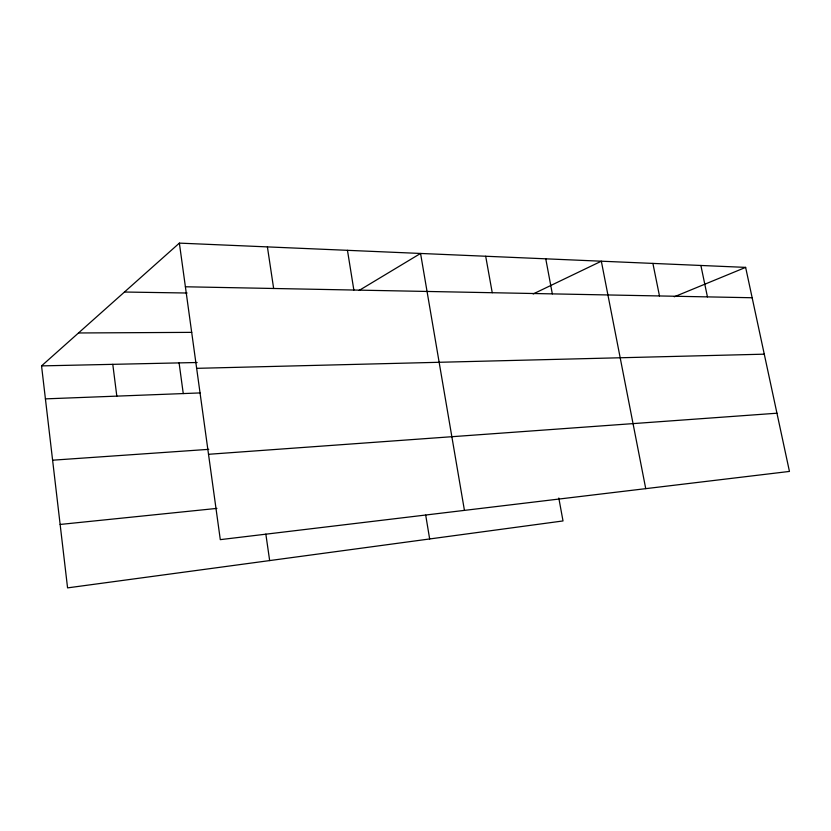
<?xml version="1.0" encoding="UTF-8"?>
<svg xmlns="http://www.w3.org/2000/svg" width="831" height="831" viewBox="0 0 831 831"><rect width="100%" height="100%" fill="white"/><g stroke="black" fill="none" stroke-linecap="round" stroke-linejoin="round"><path stroke-width="1.25" d="M558.806 498.029L563.013 520.944L67.571 587.881L41.55 365.889L179.371 243.119L745.636 267.385L789.45 471.426L220.298 539.641L179.371 243.119M359.096 290.455L420.559 253.455L464.436 510.379M533.17 293.956L601.332 261.204L645.739 488.649M674.305 296.781L745.636 267.385M60.133 524.454L216.922 508.395M208.519 454.297L776.954 413.215M52.602 460.197L208.768 449.342M45.414 398.87L200.053 392.928M196.656 368.341L764.271 354.172M41.55 365.889L197.144 362.503M78.509 332.971L191.743 332.358M124.473 292.024L187.1 293.021M185.396 286.778L752.148 297.747M700.876 265.473L707.441 296.885M652.896 263.417L659.482 295.961M545.759 258.825L552.335 293.883M485.688 256.249L492.243 292.72M425.701 515.106L429.658 538.966M347.462 250.328L353.85 290.04M267.405 246.89L273.648 288.492M265.847 534.094L269.66 560.582M179.091 362.898L183.256 393.572M112.787 364.342L116.818 396.127"/></g></svg>
